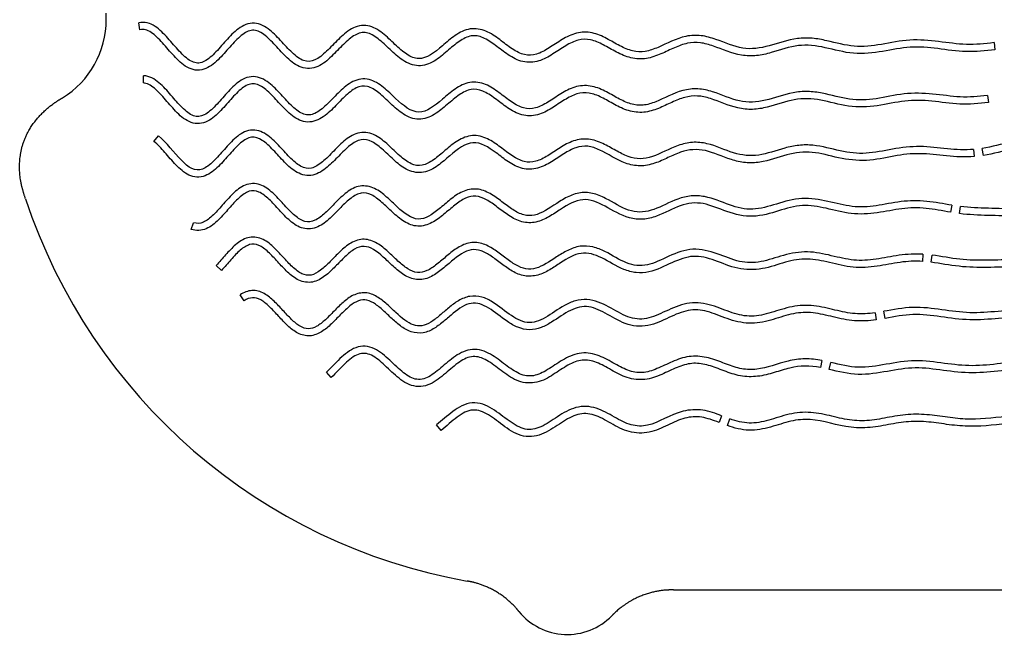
# Model space of a CAD drawing. Header units: millimetres. Extents: x -31 to 86, y -35 to 35.
# Drawn here: x -30.7 to 24, y -34.5 to 0 of the extents above; entities that cross this region are included whole.
import ezdxf

# ---------------------------------------------------------------- set-up
doc = ezdxf.new("R2010")
doc.units = ezdxf.units.MM

msp = doc.modelspace()

# ---------------------------------------------------------------- linework, layer by layer
at = {"color": 7, "linetype": 'Continuous', "lineweight": 25}
for p, q in [((-23.971, -0.568), (-24.023, -0.171)), ((23.929, -1.29), (23.979, -1.687)), ((-23.771, -3.552), (-23.759, -3.152)), ((23.554, -4.25), (23.614, -4.645)), ((-23.179, -6.831), (-22.927, -6.52)), ((22.787, -7.282), (22.822, -7.68)), ((23.332, -7.617), (23.27, -7.222)), ((21.56, -10.413), (21.495, -10.807)), ((21.996, -10.883), (22.048, -10.486)), ((-21.086, -11.772), (-20.954, -11.395)), ((19.946, -13.167), (19.92, -13.566)), ((20.406, -13.614), (20.456, -13.217)), ((-19.398, -14.068), (-19.688, -13.793)), ((-18.122, -15.774), (-18.342, -15.44)), ((17.818, -16.761), (17.746, -16.367)), ((17.26, -16.448), (17.317, -16.844)), ((14.274, -19.126), (14.198, -19.519)), ((14.677, -19.625), (14.771, -19.236)), ((-13.234, -20.075), (-13.509, -19.785)), ((8.649, -22.228), (8.507, -22.602)), ((8.979, -22.779), (9.113, -22.402)), ((-7.079, -23.051), (-7.326, -22.736)), ((5.958, -32), (42.171, -32))]:
    msp.add_line(p, q, dxfattribs=at)
for centre, radius, start, end in [((-31, 0), 5.15, 301.4922, 58.5078), ((0, 0), 32, 198.3049, 259.8865), ((0, -31), 3.5, 219.1998, 315.5249)]:
    msp.add_arc(centre, radius, start, end, dxfattribs=at)
for points, degree, knots in [([(23.929, -1.29), (23.407, -1.356), (22.38, -1.453), (20.841, -1.22), (19.201, -1.064), (17.596, -1.42), (16.09, -1.591), (14.826, -1.23), (13.743, -1.02), (12.619, -1.034), (11.301, -1.53), (9.839, -1.751), (8.611, -1.179), (7.519, -0.857), (6.352, -0.905), (5.331, -1.491), (4.368, -1.829), (3.663, -1.801), (2.948, -1.487), (2.218, -1.049), (1.411, -0.682), (0.495, -0.695), (-0.308, -1.106), (-1.024, -1.609), (-1.727, -1.994), (-2.401, -2.029), (-3.089, -1.669), (-3.783, -1.12), (-4.525, -0.59), (-5.471, -0.422), (-6.312, -0.866), (-7.234, -1.683), (-8.123, -2.369), (-8.994, -2.002), (-9.662, -1.398), (-10.334, -0.74), (-11.016, -0.318), (-11.668, -0.32), (-12.255, -0.565), (-12.849, -1.101), (-13.497, -1.803), (-14.162, -2.344), (-14.777, -2.389), (-15.434, -1.891), (-16.071, -1.17), (-16.636, -0.583), (-17.183, -0.252), (-17.671, -0.161), (-18.146, -0.299), (-18.674, -0.662), (-19.228, -1.272), (-19.858, -2.01), (-20.509, -2.501), (-21.112, -2.404), (-21.764, -1.792), (-22.284, -1.155), (-22.734, -0.676), (-23.108, -0.367), (-23.537, -0.14), (-23.891, -0.154), (-24.023, -0.171)], 3, [0, 0, 0, 0, 0.0153564, 0.0307128, 0.0460692, 0.0614256, 0.076782, 0.0921384, 0.0998166, 0.1074948, 0.1228511, 0.1382075, 0.1535639, 0.1612421, 0.1689203, 0.1842767, 0.1919549, 0.1996331, 0.2073113, 0.2149895, 0.2226677, 0.2303459, 0.2380241, 0.2457023, 0.2533805, 0.2610587, 0.2687369, 0.2764151, 0.2840933, 0.2917715, 0.2994497, 0.3071279, 0.3224843, 0.3301625, 0.3378407, 0.3455189, 0.3531971, 0.3570362, 0.3608752, 0.3685534, 0.3762316, 0.3839098, 0.391588, 0.3992662, 0.4069444, 0.4146226, 0.4184617, 0.4223008, 0.4261399, 0.429979, 0.4376572, 0.4453354, 0.4530136, 0.4606918, 0.46837, 0.4760482, 0.4798873, 0.4837264, 0.4875655, 0.4914046, 0.4914046, 0.4914046, 0.4914046]), ([(23.979, -1.687), (23.451, -1.754), (22.367, -1.856), (20.759, -1.613), (19.232, -1.468), (17.705, -1.807), (16.042, -1.999), (14.442, -1.528), (12.958, -1.335), (11.71, -1.797), (10.621, -2.057), (9.477, -2.024), (8.436, -1.54), (7.458, -1.26), (6.738, -1.29), (6.011, -1.56), (5.264, -1.935), (4.446, -2.233), (3.552, -2.197), (2.749, -1.834), (2.017, -1.394), (1.304, -1.082), (0.615, -1.092), (-0.086, -1.44), (-0.798, -1.936), (-1.579, -2.385), (-2.517, -2.435), (-3.329, -1.991), (-4.031, -1.43), (-4.724, -0.958), (-5.385, -0.843), (-6.059, -1.182), (-6.738, -1.77), (-7.438, -2.371), (-8.353, -2.711), (-9.254, -2.323), (-9.94, -1.68), (-10.605, -1.038), (-11.267, -0.651), (-11.898, -0.795), (-12.56, -1.376), (-13.211, -2.079), (-13.82, -2.599), (-14.444, -2.781), (-15.092, -2.673), (-15.725, -2.164), (-16.371, -1.434), (-17.021, -0.769), (-17.648, -0.498), (-18.282, -0.832), (-18.922, -1.529), (-19.457, -2.157), (-19.945, -2.581), (-20.369, -2.815), (-20.869, -2.865), (-21.481, -2.625), (-22.064, -2.051), (-22.697, -1.284), (-23.225, -0.75), (-23.662, -0.541), (-23.84, -0.551), (-23.971, -0.568)], 3, [0, 0, 0, 0, 0.0153564, 0.0307128, 0.0460692, 0.0614256, 0.076782, 0.0921384, 0.1074948, 0.1228511, 0.1305293, 0.1382075, 0.1535639, 0.1612421, 0.1689203, 0.1765985, 0.1842767, 0.1919549, 0.1996331, 0.2073113, 0.2149895, 0.2226677, 0.2303459, 0.2380241, 0.2457023, 0.2533805, 0.2610587, 0.2687369, 0.2764151, 0.2840933, 0.2917715, 0.2994497, 0.3071279, 0.3148061, 0.3224843, 0.3301625, 0.3378407, 0.3455189, 0.3531971, 0.3608752, 0.3685534, 0.3762316, 0.3839098, 0.3877489, 0.391588, 0.3992662, 0.4069444, 0.4146226, 0.4223008, 0.429979, 0.4376572, 0.4453354, 0.4491745, 0.4530136, 0.4568527, 0.4606918, 0.46837, 0.4760482, 0.4837264, 0.4875655, 0.4914046, 0.4914046, 0.4914046, 0.4914046]), ([(23.554, -4.25), (23.045, -4.327), (22.039, -4.396), (20.503, -4.141), (18.871, -4.101), (17.311, -4.491), (15.829, -4.547), (14.568, -4.152), (13.48, -4.002), (12.373, -4.099), (11.096, -4.612), (9.654, -4.698), (8.432, -4.094), (7.329, -3.837), (6.185, -3.977), (5.194, -4.566), (4.247, -4.846), (3.55, -4.767), (2.842, -4.425), (2.116, -3.991), (1.301, -3.657), (0.398, -3.729), (-0.38, -4.156), (-1.086, -4.65), (-1.779, -5.01), (-2.444, -5.015), (-3.125, -4.643), (-3.811, -4.098), (-4.549, -3.58), (-5.486, -3.428), (-6.313, -3.869), (-7.226, -4.674), (-8.322, -5.539), (-9.402, -4.657), (-10.288, -3.782), (-10.945, -3.348), (-11.585, -3.305), (-12.181, -3.513), (-12.78, -4.03), (-13.423, -4.724), (-14.078, -5.295), (-14.69, -5.417), (-15.335, -4.988), (-15.967, -4.292), (-16.514, -3.698), (-17.026, -3.331), (-17.482, -3.169), (-17.973, -3.224), (-18.53, -3.53), (-19.093, -4.112), (-19.715, -4.853), (-20.362, -5.428), (-20.955, -5.485), (-21.599, -4.977), (-22.219, -4.235), (-22.865, -3.509), (-23.428, -3.162), (-23.759, -3.152)], 3, [0, 0, 0, 0, 0.0151211, 0.0302421, 0.0453632, 0.0604843, 0.0756053, 0.0907264, 0.0982869, 0.1058475, 0.1209685, 0.1360896, 0.1512107, 0.1587712, 0.1663318, 0.1814528, 0.1890134, 0.1965739, 0.2041344, 0.211695, 0.2192555, 0.226816, 0.2343766, 0.2419371, 0.2494976, 0.2570582, 0.2646187, 0.2721792, 0.2797398, 0.2873003, 0.2948608, 0.3024214, 0.3175424, 0.3326635, 0.340224, 0.3477846, 0.3515648, 0.3553451, 0.3629056, 0.3704662, 0.3780267, 0.3855872, 0.3931478, 0.4007083, 0.4082688, 0.4120491, 0.4158294, 0.4196096, 0.4233899, 0.4309504, 0.438511, 0.4460715, 0.4536321, 0.4611926, 0.4687531, 0.4763137, 0.4838742, 0.4838742, 0.4838742, 0.4838742]), ([(74.668, -5.989), (73.619, -5.557), (72.076, -4.714), (69.972, -3.65), (68.32, -3.077), (66.592, -2.956), (64.898, -3.367), (63.297, -4.128), (61.238, -5.344), (58.689, -6.825), (55.489, -7.85), (52.215, -8.201), (48.921, -8.092), (45.68, -7.43), (43.068, -6.232), (41.026, -5.045), (39.49, -4.113), (37.887, -3.329), (36.178, -2.973), (34.468, -3.123), (32.808, -3.62), (31.213, -4.413), (29.68, -5.344), (28.14, -6.096), (26.538, -6.493), (24.885, -6.853), (23.805, -7.138), (23.27, -7.222)], 3, [0, 0, 0, 0, 0.0319234, 0.0478851, 0.0638468, 0.0798086, 0.0957703, 0.111732, 0.1276937, 0.1596171, 0.1915405, 0.2234639, 0.2553874, 0.2873108, 0.3192342, 0.3351959, 0.3511576, 0.3671193, 0.3830811, 0.3990428, 0.4150045, 0.4309662, 0.4469279, 0.4628896, 0.4788513, 0.494813, 0.5107747, 0.5107747, 0.5107747, 0.5107747]), ([(23.614, -4.645), (23.088, -4.725), (22.007, -4.797), (20.434, -4.538), (18.933, -4.499), (17.407, -4.884), (15.749, -4.949), (14.197, -4.448), (12.735, -4.385), (11.491, -4.88), (10.393, -5.076), (9.27, -4.953), (8.262, -4.461), (7.3, -4.245), (6.589, -4.329), (5.868, -4.63), (5.123, -5.001), (4.295, -5.255), (3.417, -5.153), (2.639, -4.769), (1.92, -4.34), (1.219, -4.065), (0.538, -4.118), (-0.156, -4.486), (-0.862, -4.98), (-1.646, -5.407), (-2.575, -5.415), (-3.366, -4.963), (-4.058, -4.409), (-4.743, -3.95), (-5.396, -3.847), (-6.061, -4.185), (-6.732, -4.766), (-7.424, -5.358), (-8.32, -5.708), (-9.22, -5.348), (-9.903, -4.718), (-10.559, -4.078), (-11.217, -3.666), (-11.837, -3.761), (-12.493, -4.306), (-13.134, -4.999), (-13.722, -5.528), (-14.312, -5.763), (-14.964, -5.735), (-15.622, -5.268), (-16.267, -4.555), (-16.904, -3.87), (-17.538, -3.505), (-18.15, -3.725), (-18.79, -4.372), (-19.418, -5.117), (-20.005, -5.667), (-20.624, -5.873), (-21.277, -5.766), (-21.895, -5.242), (-22.527, -4.491), (-23.151, -3.793), (-23.582, -3.558), (-23.771, -3.552)], 3, [0, 0, 0, 0, 0.0151211, 0.0302421, 0.0453632, 0.0604843, 0.0756053, 0.0907264, 0.1058475, 0.1209685, 0.1285291, 0.1360896, 0.1512107, 0.1587712, 0.1663318, 0.1738923, 0.1814528, 0.1890134, 0.1965739, 0.2041344, 0.211695, 0.2192555, 0.226816, 0.2343766, 0.2419371, 0.2494976, 0.2570582, 0.2646187, 0.2721792, 0.2797398, 0.2873003, 0.2948608, 0.3024214, 0.3099819, 0.3175424, 0.325103, 0.3326635, 0.340224, 0.3477846, 0.3553451, 0.3629056, 0.3704662, 0.3780267, 0.381807, 0.3855872, 0.3931478, 0.4007083, 0.4082688, 0.4158294, 0.4233899, 0.4309504, 0.438511, 0.4460715, 0.4498518, 0.4536321, 0.4611926, 0.4687531, 0.4763137, 0.4838742, 0.4838742, 0.4838742, 0.4838742]), ([(74.516, -6.359), (73.442, -5.917), (71.36, -4.776), (68.766, -3.509), (66.629, -3.361), (64.512, -3.871), (61.966, -5.384), (58.859, -7.19), (55.569, -8.246), (52.224, -8.602), (48.884, -8.493), (45.548, -7.812), (42.883, -6.587), (40.817, -5.387), (39.29, -4.459), (37.746, -3.708), (36.159, -3.379), (34.548, -3.518), (32.958, -3.993), (31.414, -4.758), (29.884, -5.688), (28.277, -6.475), (26.61, -6.887), (24.989, -7.239), (23.894, -7.529), (23.332, -7.617)], 3, [0, 0, 0, 0, 0.0319234, 0.0638468, 0.0798086, 0.0957703, 0.1276937, 0.1596171, 0.1915405, 0.2234639, 0.2553874, 0.2873108, 0.3192342, 0.3351959, 0.3511576, 0.3671193, 0.3830811, 0.3990428, 0.4150045, 0.4309662, 0.4469279, 0.4628896, 0.4788513, 0.494813, 0.5107747, 0.5107747, 0.5107747, 0.5107747]), ([(-30.381, -10.05), (-30.578, -9.455), (-30.75, -8.884), (-30.824, -7.504), (-30.47, -6.083), (-29.103, -4.837), (-28.63, -4.588), (-28.31, -4.391)], 5, [0, 0, 0, 0, 0, 0, 0.5, 0.5, 1, 1, 1, 1, 1, 1]), ([(22.787, -7.282), (22.298, -7.324), (21.323, -7.277), (19.79, -7.052), (18.217, -7.243), (16.747, -7.584), (15.313, -7.407), (14.052, -7.027), (12.977, -7.025), (11.932, -7.251), (10.724, -7.721), (9.33, -7.568), (8.12, -6.962), (7.017, -6.84), (5.938, -7.103), (4.995, -7.666), (4.083, -7.852), (3.407, -7.711), (2.718, -7.35), (2.006, -6.933), (1.199, -6.644), (0.33, -6.759), (-0.416, -7.181), (-1.1, -7.658), (-1.772, -8.004), (-2.417, -8.019), (-3.076, -7.676), (-3.741, -7.155), (-4.444, -6.644), (-5.327, -6.41), (-6.17, -6.764), (-6.846, -7.332), (-7.496, -7.9), (-8.14, -8.246), (-8.755, -8.148), (-9.398, -7.657), (-10.032, -7.025), (-10.612, -6.541), (-11.176, -6.32), (-11.799, -6.318), (-12.461, -6.719), (-13.103, -7.377), (-13.726, -8.022), (-14.355, -8.413), (-14.946, -8.294), (-15.576, -7.737), (-16.187, -7.04), (-16.742, -6.495), (-17.29, -6.215), (-17.765, -6.174), (-18.207, -6.334), (-18.704, -6.695), (-19.233, -7.28), (-19.837, -7.984), (-20.463, -8.474), (-21.036, -8.44), (-21.873, -7.727), (-22.447, -6.91), (-22.927, -6.52)], 3, [0, 0, 0, 0, 0.0145897, 0.0291794, 0.0437691, 0.0583589, 0.0729486, 0.0875383, 0.0948332, 0.102128, 0.1167177, 0.1313074, 0.1458972, 0.153192, 0.1604869, 0.1750766, 0.1823714, 0.1896663, 0.1969612, 0.204256, 0.2115509, 0.2188457, 0.2261406, 0.2334355, 0.2407303, 0.2480252, 0.25532, 0.2626149, 0.2699097, 0.2772046, 0.2844995, 0.2917943, 0.2990892, 0.306384, 0.3136789, 0.3209737, 0.3282686, 0.3355635, 0.3392109, 0.3428583, 0.3501532, 0.357448, 0.3647429, 0.3720377, 0.3793326, 0.3866275, 0.3939223, 0.4012172, 0.4048646, 0.408512, 0.4121595, 0.4158069, 0.4231018, 0.4303966, 0.4376915, 0.4449863, 0.4522812, 0.4668709, 0.4668709, 0.4668709, 0.4668709]), ([(22.822, -7.68), (22.303, -7.725), (21.257, -7.672), (19.771, -7.457), (18.319, -7.631), (16.788, -7.99), (15.19, -7.792), (13.731, -7.345), (12.316, -7.525), (11.076, -8.014), (9.985, -8.061), (8.926, -7.809), (7.732, -7.217), (6.589, -7.296), (5.651, -7.742), (4.913, -8.088), (4.085, -8.265), (2.972, -8.025), (2.045, -7.365), (1.142, -7.056), (0.482, -7.141), (-0.192, -7.512), (-0.878, -7.989), (-1.639, -8.399), (-2.537, -8.421), (-3.312, -8.001), (-4.216, -7.282), (-5.293, -6.606), (-6.36, -7.432), (-7.241, -8.211), (-8.035, -8.665), (-8.967, -8.515), (-9.672, -7.943), (-10.311, -7.312), (-10.953, -6.789), (-11.559, -6.657), (-12.187, -7.016), (-12.812, -7.649), (-13.448, -8.311), (-14.094, -8.741), (-14.726, -8.76), (-15.299, -8.53), (-15.87, -8.007), (-16.484, -7.306), (-17.111, -6.706), (-17.704, -6.513), (-18.316, -6.867), (-18.928, -7.538), (-19.544, -8.253), (-20.143, -8.755), (-20.771, -8.873), (-21.38, -8.694), (-21.959, -8.169), (-22.57, -7.439), (-22.974, -6.997), (-23.179, -6.831)], 3, [0, 0, 0, 0, 0.0145897, 0.0291794, 0.0437691, 0.0583589, 0.0729486, 0.0875383, 0.102128, 0.1167177, 0.1240126, 0.1313074, 0.1458972, 0.1604869, 0.1677817, 0.1750766, 0.1823714, 0.1896663, 0.204256, 0.2115509, 0.2188457, 0.2261406, 0.2334355, 0.2407303, 0.2480252, 0.25532, 0.2626149, 0.2772046, 0.2917943, 0.2990892, 0.306384, 0.3136789, 0.3209737, 0.3282686, 0.3355635, 0.3428583, 0.3501532, 0.357448, 0.3647429, 0.3720377, 0.3756852, 0.3793326, 0.3866275, 0.3939223, 0.4012172, 0.408512, 0.4158069, 0.4231018, 0.4303966, 0.4376915, 0.4413389, 0.4449863, 0.4522812, 0.459576, 0.4668709, 0.4668709, 0.4668709, 0.4668709]), ([(21.56, -10.413), (21.1, -10.337), (20.167, -10.145), (18.7, -10.161), (17.308, -10.486), (15.973, -10.554), (14.632, -10.177), (13.154, -9.927), (11.707, -10.348), (10.394, -10.754), (9.102, -10.449), (7.962, -9.919), (6.937, -9.855), (5.946, -10.11), (4.85, -10.754), (3.597, -10.893), (2.548, -10.226), (1.624, -9.765), (0.83, -9.646), (0.065, -9.89), (-0.819, -10.45), (-1.646, -11.021), (-2.442, -11.003), (-3.051, -10.689), (-3.665, -10.215), (-4.307, -9.737), (-5.078, -9.428), (-5.907, -9.608), (-6.571, -10.089), (-7.382, -10.815), (-8.36, -11.468), (-9.329, -10.724), (-10.122, -9.945), (-10.771, -9.418), (-11.636, -9.242), (-12.393, -9.668), (-12.996, -10.261), (-13.571, -10.87), (-14.159, -11.325), (-14.704, -11.394), (-15.283, -11.028), (-15.85, -10.425), (-16.429, -9.783), (-16.98, -9.328), (-17.537, -9.17), (-18.118, -9.252), (-18.697, -9.683), (-19.278, -10.333), (-19.836, -10.978), (-20.417, -11.44), (-20.769, -11.459), (-20.954, -11.395)], 3, [0, 0, 0, 0, 0.0134708, 0.0269415, 0.0404123, 0.053883, 0.0673538, 0.0808246, 0.0942953, 0.1077661, 0.1212369, 0.1347076, 0.141443, 0.1481784, 0.1616491, 0.1751199, 0.1885907, 0.195326, 0.2020614, 0.2087968, 0.2155322, 0.2290029, 0.2357383, 0.2424737, 0.2492091, 0.2559445, 0.2626798, 0.2694152, 0.2761506, 0.282886, 0.2963567, 0.3098275, 0.3165629, 0.3232983, 0.3300336, 0.336769, 0.3435044, 0.3502398, 0.3569752, 0.3637106, 0.3704459, 0.3771813, 0.3839167, 0.3906521, 0.3940198, 0.3973875, 0.4041228, 0.4108582, 0.4175936, 0.424329, 0.4310644, 0.4310644, 0.4310644, 0.4310644]), ([(21.495, -10.807), (21.027, -10.73), (20.111, -10.545), (18.767, -10.558), (17.394, -10.88), (15.915, -10.957), (14.505, -10.558), (13.18, -10.34), (11.869, -10.714), (10.424, -11.171), (8.922, -10.813), (7.616, -10.2), (6.343, -10.341), (5.259, -10.977), (4.262, -11.246), (3.215, -11.133), (2.104, -10.407), (0.866, -9.904), (-0.157, -10.489), (-1.015, -11.076), (-1.74, -11.418), (-2.567, -11.4), (-3.284, -11.016), (-3.914, -10.527), (-4.527, -10.077), (-5.126, -9.85), (-5.71, -9.972), (-6.312, -10.393), (-6.915, -10.93), (-7.559, -11.435), (-8.381, -11.683), (-9.179, -11.361), (-9.806, -10.813), (-10.394, -10.234), (-10.988, -9.778), (-11.548, -9.667), (-12.127, -9.973), (-12.705, -10.536), (-13.292, -11.15), (-13.945, -11.696), (-14.84, -11.809), (-15.562, -11.315), (-16.15, -10.69), (-16.716, -10.06), (-17.299, -9.603), (-17.834, -9.56), (-18.411, -9.963), (-18.972, -10.593), (-19.547, -11.248), (-20.204, -11.816), (-20.816, -11.866), (-21.086, -11.772)], 3, [0, 0, 0, 0, 0.0134708, 0.0269415, 0.0404123, 0.053883, 0.0673538, 0.0808246, 0.0942953, 0.1077661, 0.1212369, 0.1347076, 0.1481784, 0.1616491, 0.1683845, 0.1751199, 0.1885907, 0.2020614, 0.2155322, 0.2222676, 0.2290029, 0.2357383, 0.2424737, 0.2492091, 0.2559445, 0.2626798, 0.2694152, 0.2761506, 0.282886, 0.2896214, 0.2963567, 0.3030921, 0.3098275, 0.3165629, 0.3232983, 0.3300336, 0.336769, 0.3435044, 0.3502398, 0.3569752, 0.3637106, 0.3704459, 0.3771813, 0.3839167, 0.3906521, 0.3973875, 0.4041228, 0.4108582, 0.4175936, 0.424329, 0.4310644, 0.4310644, 0.4310644, 0.4310644]), ([(71.225, -13.839), (70.226, -14.371), (68.679, -15.11), (66.465, -15.206), (64.849, -14.776), (63.321, -14.021), (61.358, -12.827), (58.93, -11.348), (55.891, -10.253), (52.759, -9.834), (49.614, -9.852), (46.488, -10.368), (43.466, -11.538), (41.053, -13.107), (39.063, -14.232), (37.52, -14.909), (35.891, -15.27), (34.225, -15.062), (32.672, -14.381), (31.183, -13.585), (29.688, -12.853), (28.178, -12.135), (26.679, -11.43), (25.17, -11.009), (23.613, -10.997), (22.531, -10.953), (21.996, -10.883)], 3, [0, 0, 0, 0, 0.0305194, 0.0457792, 0.0610389, 0.0762986, 0.0915583, 0.1220778, 0.1525972, 0.1831167, 0.2136361, 0.2441556, 0.274675, 0.3051945, 0.3204542, 0.3357139, 0.3509736, 0.3662333, 0.3814931, 0.3967528, 0.4120125, 0.4272722, 0.442532, 0.4577917, 0.4730514, 0.4883111, 0.4883111, 0.4883111, 0.4883111]), ([(71.037, -13.486), (70.05, -14.012), (68.556, -14.716), (66.514, -14.803), (64.493, -14.268), (62.065, -12.789), (59.113, -10.989), (55.981, -9.859), (52.784, -9.433), (49.58, -9.453), (46.39, -9.977), (43.269, -11.187), (40.837, -12.77), (38.88, -13.875), (37.386, -14.53), (35.864, -14.862), (34.347, -14.674), (32.857, -14.027), (31.368, -13.23), (29.857, -12.49), (28.353, -11.776), (26.834, -11.059), (25.219, -10.608), (23.597, -10.597), (22.566, -10.555), (22.048, -10.486)], 3, [0, 0, 0, 0, 0.0305194, 0.0457792, 0.0610389, 0.0915583, 0.1220778, 0.1525972, 0.1831167, 0.2136361, 0.2441556, 0.274675, 0.3051945, 0.3204542, 0.3357139, 0.3509736, 0.3662333, 0.3814931, 0.3967528, 0.4120125, 0.4272722, 0.442532, 0.4577917, 0.4730514, 0.4883111, 0.4883111, 0.4883111, 0.4883111]), ([(69.333, -15.704), (68.317, -15.94), (66.268, -16.141), (63.238, -15.25), (60.273, -13.825), (57.312, -12.323), (54.294, -10.981), (51.079, -10.411), (47.901, -11.222), (44.905, -12.599), (42.438, -13.879), (40.465, -14.814), (38.966, -15.388), (37.447, -15.82), (35.919, -16.055), (34.398, -15.958), (32.883, -15.54), (31.349, -15.039), (29.801, -14.626), (28.274, -14.199), (26.74, -13.706), (25.131, -13.436), (23.54, -13.523), (22.016, -13.491), (20.986, -13.284), (20.456, -13.217)], 3, [0, 0, 0, 0, 0.0303217, 0.0606433, 0.090965, 0.1212867, 0.1516084, 0.18193, 0.2122517, 0.2425734, 0.2728951, 0.2880559, 0.3032167, 0.3183776, 0.3335384, 0.3486993, 0.3638601, 0.3790209, 0.3941818, 0.4093426, 0.4245034, 0.4396643, 0.4548251, 0.469986, 0.4851468, 0.4851468, 0.4851468, 0.4851468]), ([(69.423, -16.094), (68.378, -16.336), (66.221, -16.548), (63.077, -15.618), (60.093, -14.183), (57.134, -12.68), (54.157, -11.361), (51.096, -10.822), (48.058, -11.594), (45.079, -12.958), (42.625, -14.233), (40.624, -15.181), (39.093, -15.768), (37.537, -16.21), (35.943, -16.457), (34.323, -16.354), (32.757, -15.92), (31.235, -15.423), (29.703, -15.014), (28.154, -14.579), (26.629, -14.092), (25.117, -13.839), (23.571, -13.923), (21.959, -13.889), (20.916, -13.679), (20.406, -13.614)], 3, [0, 0, 0, 0, 0.0303217, 0.0606433, 0.090965, 0.1212867, 0.1516084, 0.18193, 0.2122517, 0.2425734, 0.2728951, 0.2880559, 0.3032167, 0.3183776, 0.3335384, 0.3486993, 0.3638601, 0.3790209, 0.3941818, 0.4093426, 0.4245034, 0.4396643, 0.4548251, 0.469986, 0.4851468, 0.4851468, 0.4851468, 0.4851468]), ([(67.96, -17.167), (66.901, -17.193), (64.787, -17.096), (61.651, -16.393), (58.612, -15.084), (56.151, -13.586), (54.111, -12.551), (52.506, -12.024), (50.835, -11.934), (49.2, -12.34), (47.651, -13.065), (45.652, -14.193), (43.667, -15.303), (41.639, -16.164), (40.094, -16.629), (38.522, -16.921), (36.935, -17.128), (35.354, -17.236), (33.779, -17.144), (32.185, -16.925), (30.568, -16.802), (28.976, -16.735), (27.404, -16.508), (25.783, -16.274), (24.143, -16.366), (22.573, -16.504), (21.018, -16.274), (19.368, -16.061), (18.272, -16.271), (17.746, -16.367)], 3, [0, 0, 0, 0, 0.0310627, 0.0621253, 0.093188, 0.1242507, 0.139782, 0.1553134, 0.1708447, 0.186376, 0.2019074, 0.2174387, 0.2485014, 0.2640327, 0.2795641, 0.2950954, 0.3106267, 0.3261581, 0.3416894, 0.3572208, 0.3727521, 0.3882834, 0.4038148, 0.4193461, 0.4348774, 0.4504088, 0.4659401, 0.4814715, 0.4970028, 0.4970028, 0.4970028, 0.4970028]), ([(19.946, -13.167), (19.5, -13.138), (18.596, -13.185), (17.306, -13.478), (16.065, -13.553), (14.821, -13.243), (13.477, -12.941), (12.099, -13.193), (10.856, -13.658), (9.649, -13.653), (8.44, -13.109), (7.037, -12.738), (5.671, -13.259), (4.485, -13.887), (3.323, -13.75), (2.34, -13.095), (1.452, -12.716), (0.707, -12.67), (0.01, -12.925), (-0.81, -13.444), (-1.579, -13.976), (-2.321, -14.025), (-2.884, -13.794), (-3.452, -13.385), (-4.036, -12.93), (-4.681, -12.545), (-5.459, -12.454), (-6.163, -12.775), (-6.755, -13.251), (-7.313, -13.745), (-7.872, -14.13), (-8.406, -14.241), (-8.947, -14.019), (-9.494, -13.558), (-10.045, -13.019), (-10.634, -12.52), (-11.389, -12.234), (-12.16, -12.494), (-12.75, -13.009), (-13.294, -13.581), (-13.83, -14.1), (-14.368, -14.393), (-14.874, -14.315), (-15.416, -13.897), (-15.94, -13.321), (-16.485, -12.733), (-17.105, -12.23), (-17.948, -12.15), (-18.618, -12.613), (-19.165, -13.201), (-19.514, -13.609), (-19.688, -13.793)], 3, [0, 0, 0, 0, 0.0125798, 0.0251596, 0.0377394, 0.0503192, 0.062899, 0.0754788, 0.0880586, 0.1006384, 0.1132182, 0.125798, 0.1383778, 0.1509576, 0.1635374, 0.1761172, 0.1824071, 0.188697, 0.1949869, 0.2012768, 0.2138566, 0.2201465, 0.2264364, 0.2327263, 0.2390162, 0.2453061, 0.251596, 0.2578859, 0.2641758, 0.2704657, 0.2767556, 0.2830455, 0.2893354, 0.2956253, 0.3019152, 0.3082051, 0.314495, 0.3207849, 0.3270748, 0.3333647, 0.3396546, 0.3459445, 0.3522344, 0.3585243, 0.3648142, 0.3711041, 0.3773939, 0.3836838, 0.3899737, 0.3962636, 0.4025535, 0.4025535, 0.4025535, 0.4025535]), ([(19.92, -13.566), (19.5, -13.539), (18.667, -13.58), (17.388, -13.872), (16.018, -13.957), (14.697, -13.622), (13.459, -13.352), (12.239, -13.569), (10.962, -14.054), (9.534, -14.048), (8.258, -13.468), (7.064, -13.162), (5.881, -13.601), (4.828, -14.164), (3.858, -14.236), (2.927, -13.969), (1.921, -13.292), (0.773, -12.946), (-0.179, -13.507), (-0.977, -14.049), (-1.638, -14.379), (-2.401, -14.433), (-3.098, -14.136), (-3.7, -13.698), (-4.271, -13.252), (-4.838, -12.929), (-5.562, -12.845), (-6.302, -13.382), (-7.057, -14.051), (-7.677, -14.494), (-8.456, -14.664), (-9.184, -14.349), (-9.77, -13.847), (-10.504, -13.125), (-11.227, -12.605), (-11.925, -12.835), (-12.469, -13.29), (-13.004, -13.856), (-13.567, -14.404), (-14.261, -14.813), (-15.086, -14.683), (-15.698, -14.176), (-16.242, -13.587), (-16.766, -13.013), (-17.308, -12.608), (-17.805, -12.561), (-18.339, -12.901), (-18.862, -13.462), (-19.213, -13.873), (-19.398, -14.068)], 3, [0, 0, 0, 0, 0.0125798, 0.0251596, 0.0377394, 0.0503192, 0.062899, 0.0754788, 0.0880586, 0.1006384, 0.1132182, 0.125798, 0.1383778, 0.1509576, 0.1572475, 0.1635374, 0.1761172, 0.188697, 0.2012768, 0.2075667, 0.2138566, 0.2201465, 0.2264364, 0.2327263, 0.2390162, 0.2453061, 0.251596, 0.2641758, 0.2704657, 0.2767556, 0.2830455, 0.2893354, 0.2956253, 0.3019152, 0.314495, 0.3207849, 0.3270748, 0.3333647, 0.3396546, 0.3459445, 0.3522344, 0.3585243, 0.3648142, 0.3711041, 0.3773939, 0.3836838, 0.3899737, 0.3962636, 0.4025535, 0.4025535, 0.4025535, 0.4025535]), ([(67.97, -17.567), (66.894, -17.593), (64.733, -17.494), (61.528, -16.777), (58.418, -15.436), (55.452, -13.627), (52.941, -12.448), (50.876, -12.338), (49.343, -12.716), (47.841, -13.417), (45.855, -14.538), (43.849, -15.66), (41.778, -16.54), (40.186, -17.019), (38.581, -17.317), (36.979, -17.525), (35.359, -17.637), (33.731, -17.541), (32.136, -17.323), (30.555, -17.202), (28.944, -17.134), (27.33, -16.901), (25.76, -16.676), (24.197, -16.764), (22.565, -16.907), (20.93, -16.666), (19.382, -16.466), (18.351, -16.663), (17.818, -16.761)], 3, [0, 0, 0, 0, 0.0310627, 0.0621253, 0.093188, 0.1242507, 0.1553134, 0.1708447, 0.186376, 0.2019074, 0.2174387, 0.2485014, 0.2640327, 0.2795641, 0.2950954, 0.3106267, 0.3261581, 0.3416894, 0.3572208, 0.3727521, 0.3882834, 0.4038148, 0.4193461, 0.4348774, 0.4504088, 0.4659401, 0.4814715, 0.4970028, 0.4970028, 0.4970028, 0.4970028]), ([(17.26, -16.448), (16.882, -16.502), (16.138, -16.546), (15.02, -16.305), (13.841, -15.996), (12.587, -16.054), (11.427, -16.458), (10.331, -16.717), (9.248, -16.496), (8.135, -15.983), (6.847, -15.789), (5.644, -16.284), (4.571, -16.833), (3.526, -16.816), (2.475, -16.195), (1.498, -15.68), (0.602, -15.701), (-0.219, -16.024), (-1.103, -16.691), (-2.122, -17.154), (-3.129, -16.679), (-3.981, -15.937), (-4.779, -15.521), (-5.479, -15.472), (-6.112, -15.749), (-6.654, -16.164), (-7.161, -16.612), (-7.661, -17.001), (-8.155, -17.218), (-8.788, -17.162), (-9.448, -16.603), (-10.111, -15.958), (-10.65, -15.521), (-11.316, -15.256), (-12.027, -15.425), (-12.584, -15.852), (-13.085, -16.357), (-13.564, -16.855), (-14.053, -17.249), (-14.52, -17.397), (-14.985, -17.243), (-15.469, -16.837), (-15.941, -16.321), (-16.431, -15.791), (-16.97, -15.329), (-17.685, -15.116), (-18.145, -15.31), (-18.342, -15.44)], 3, [0, 0, 0, 0, 0.0113326, 0.0226652, 0.0339979, 0.0453305, 0.0566631, 0.0679957, 0.0793284, 0.090661, 0.1019936, 0.1133262, 0.1246588, 0.1359915, 0.1473241, 0.1586567, 0.164323, 0.1699893, 0.181322, 0.1926546, 0.2039872, 0.2153198, 0.2209861, 0.2266524, 0.2323188, 0.2379851, 0.2436514, 0.2493177, 0.254984, 0.2606503, 0.2719829, 0.2776492, 0.2833156, 0.2889819, 0.2946482, 0.3003145, 0.3059808, 0.3116471, 0.3173134, 0.3229797, 0.328646, 0.3343124, 0.3399787, 0.345645, 0.3513113, 0.3569776, 0.3626439, 0.3626439, 0.3626439, 0.3626439]), ([(17.317, -16.844), (16.92, -16.901), (16.101, -16.95), (14.904, -16.687), (13.781, -16.398), (12.682, -16.449), (11.57, -16.831), (10.345, -17.131), (9.094, -16.867), (7.981, -16.36), (6.911, -16.203), (5.844, -16.63), (4.899, -17.118), (4.04, -17.24), (3.181, -17.082), (2.248, -16.523), (1.2, -15.988), (0.179, -16.228), (-0.689, -16.879), (-1.458, -17.301), (-2.121, -17.448), (-2.787, -17.295), (-3.554, -16.839), (-4.407, -16.097), (-5.397, -15.748), (-6.225, -16.319), (-6.899, -16.914), (-7.435, -17.335), (-8.067, -17.629), (-8.783, -17.563), (-9.374, -17.195), (-9.892, -16.728), (-10.383, -16.252), (-10.876, -15.859), (-11.356, -15.68), (-11.823, -15.786), (-12.313, -16.145), (-12.792, -16.631), (-13.287, -17.142), (-13.826, -17.592), (-14.522, -17.827), (-15.218, -17.583), (-15.753, -17.118), (-16.242, -16.586), (-16.713, -16.073), (-17.36, -15.54), (-17.805, -15.565), (-18.122, -15.774)], 3, [0, 0, 0, 0, 0.0113326, 0.0226652, 0.0339979, 0.0453305, 0.0566631, 0.0679957, 0.0793284, 0.090661, 0.1019936, 0.1133262, 0.1246588, 0.1303252, 0.1359915, 0.1473241, 0.1586567, 0.1699893, 0.181322, 0.1869883, 0.1926546, 0.1983209, 0.2039872, 0.2153198, 0.2266524, 0.2379851, 0.2436514, 0.2493177, 0.254984, 0.2606503, 0.2663166, 0.2719829, 0.2776492, 0.2833156, 0.2889819, 0.2946482, 0.3003145, 0.3059808, 0.3116471, 0.3173134, 0.3229797, 0.328646, 0.3343124, 0.3399787, 0.345645, 0.3513113, 0.3626439, 0.3626439, 0.3626439, 0.3626439]), ([(14.274, -19.126), (13.966, -19.066), (13.33, -18.989), (12.056, -19.184), (10.903, -19.669), (9.784, -19.634), (8.936, -19.348), (8.053, -18.982), (7.07, -18.815), (6.098, -19.069), (5.234, -19.51), (4.402, -19.837), (3.596, -19.797), (2.774, -19.39), (1.929, -18.875), (0.922, -18.598), (-0.074, -18.942), (-0.901, -19.528), (-1.709, -20.006), (-2.479, -20.026), (-3.272, -19.54), (-4.066, -18.884), (-4.858, -18.471), (-5.578, -18.518), (-6.224, -18.805), (-6.901, -19.381), (-7.679, -20.053), (-8.428, -20.295), (-9.186, -19.863), (-9.945, -19.11), (-10.624, -18.509), (-11.324, -18.285), (-11.875, -18.377), (-12.342, -18.656), (-12.889, -19.138), (-13.26, -19.548), (-13.509, -19.785)], 3, [0, 0, 0, 0, 0.0088099, 0.0176199, 0.0352398, 0.0440497, 0.0528597, 0.0616696, 0.0704796, 0.0792895, 0.0880995, 0.0969094, 0.1057194, 0.1145293, 0.1233392, 0.1321492, 0.1409591, 0.1497691, 0.158579, 0.167389, 0.1761989, 0.1850089, 0.1938188, 0.1982238, 0.2026288, 0.2114387, 0.2202486, 0.2290586, 0.2378685, 0.2466785, 0.2554884, 0.2598934, 0.2642984, 0.2687033, 0.2731083, 0.2819183, 0.2819183, 0.2819183, 0.2819183]), ([(14.198, -19.519), (13.616, -19.406), (12.772, -19.42), (11.611, -19.81), (10.683, -20.06), (9.698, -20.032), (8.779, -19.715), (7.92, -19.364), (7.089, -19.227), (6.262, -19.438), (5.418, -19.863), (4.494, -20.242), (3.464, -20.189), (2.566, -19.728), (1.738, -19.235), (0.936, -19.021), (0.141, -19.289), (-0.669, -19.847), (-1.546, -20.398), (-2.631, -20.426), (-3.522, -19.848), (-4.315, -19.202), (-5.096, -18.811), (-5.854, -19.023), (-6.631, -19.673), (-7.299, -20.26), (-7.939, -20.57), (-8.485, -20.617), (-8.998, -20.438), (-9.587, -20.031), (-10.225, -19.388), (-10.995, -18.736), (-11.716, -18.671), (-12.475, -19.277), (-12.969, -19.824), (-13.234, -20.075)], 3, [0, 0, 0, 0, 0.0176199, 0.0264298, 0.0352398, 0.0440497, 0.0528597, 0.0616696, 0.0704796, 0.0792895, 0.0880995, 0.0969094, 0.1057194, 0.1145293, 0.1233392, 0.1321492, 0.1409591, 0.1497691, 0.158579, 0.167389, 0.1761989, 0.1850089, 0.1938188, 0.2026288, 0.2114387, 0.2202486, 0.2246536, 0.2290586, 0.2334636, 0.2378685, 0.2466785, 0.2554884, 0.2642984, 0.2731083, 0.2819183, 0.2819183, 0.2819183, 0.2819183]), ([(65.262, -19.386), (64.187, -19.437), (62.029, -19.613), (58.825, -20.555), (55.795, -22.209), (53.288, -23.463), (51.22, -23.688), (49.155, -23.32), (46.659, -22.014), (43.61, -20.379), (40.929, -19.725), (38.78, -19.426), (37.157, -19.343), (35.548, -19.361), (33.956, -19.328), (32.347, -19.241), (30.721, -19.279), (29.125, -19.391), (27.548, -19.321), (25.929, -19.168), (24.288, -19.291), (22.712, -19.481), (21.158, -19.296), (19.512, -19.052), (17.859, -19.346), (16.323, -19.612), (15.302, -19.363), (14.771, -19.236)], 3, [0, 0, 0, 0, 0.0312207, 0.0624414, 0.0936621, 0.1248828, 0.1404931, 0.1561035, 0.1873242, 0.2185449, 0.2497656, 0.2653759, 0.2809863, 0.2965966, 0.312207, 0.3278173, 0.3434277, 0.359038, 0.3746484, 0.3902587, 0.405869, 0.4214794, 0.4370897, 0.4527001, 0.4683104, 0.4839208, 0.4995311, 0.4995311, 0.4995311, 0.4995311]), ([(65.281, -19.785), (64.216, -19.836), (62.095, -20.011), (58.987, -20.924), (56.002, -22.549), (53.428, -23.848), (51.204, -24.094), (49.001, -23.697), (46.448, -22.353), (43.464, -20.756), (40.853, -20.119), (38.74, -19.824), (37.154, -19.743), (35.552, -19.761), (33.934, -19.727), (32.334, -19.641), (30.75, -19.678), (29.137, -19.792), (27.504, -19.719), (25.917, -19.57), (24.35, -19.687), (22.72, -19.884), (21.072, -19.688), (19.512, -19.457), (17.973, -19.732), (16.308, -20.021), (15.202, -19.75), (14.677, -19.625)], 3, [0, 0, 0, 0, 0.0312207, 0.0624414, 0.0936621, 0.1248828, 0.1404931, 0.1561035, 0.1873242, 0.2185449, 0.2497656, 0.2653759, 0.2809863, 0.2965966, 0.312207, 0.3278173, 0.3434277, 0.359038, 0.3746484, 0.3902587, 0.405869, 0.4214794, 0.4370897, 0.4527001, 0.4683104, 0.4839208, 0.4995311, 0.4995311, 0.4995311, 0.4995311]), ([(8.649, -22.228), (8.315, -22.1), (7.616, -21.839), (6.085, -21.934), (4.81, -22.842), (3.58, -22.811), (2.648, -22.312), (1.823, -21.829), (1.062, -21.67), (0.281, -21.768), (-0.561, -22.272), (-1.481, -22.921), (-2.367, -23.088), (-3.264, -22.554), (-4.024, -21.917), (-4.727, -21.55), (-5.335, -21.464), (-5.92, -21.645), (-6.589, -22.087), (-7.031, -22.505), (-7.326, -22.736)], 3, [0, 0, 0, 0, 0.0100824, 0.0201648, 0.0403296, 0.050412, 0.0604944, 0.0705768, 0.075618, 0.0806592, 0.0907417, 0.1008241, 0.1109065, 0.1209889, 0.1310713, 0.1361125, 0.1411537, 0.1461949, 0.1512361, 0.1613185, 0.1613185, 0.1613185, 0.1613185]), ([(8.507, -22.602), (8.176, -22.475), (7.533, -22.244), (6.595, -22.3), (5.644, -22.742), (4.621, -23.232), (3.441, -23.206), (2.431, -22.643), (1.495, -22.107), (0.593, -22.057), (-0.323, -22.591), (-1.114, -23.156), (-1.857, -23.414), (-2.663, -23.39), (-3.522, -22.86), (-4.421, -22.108), (-5.299, -21.772), (-6.175, -22.247), (-6.763, -22.804), (-7.079, -23.051)], 3, [0, 0, 0, 0, 0.0100824, 0.0201648, 0.0302472, 0.0403296, 0.050412, 0.0604944, 0.0705768, 0.0806592, 0.0907417, 0.1008241, 0.1058653, 0.1109065, 0.1209889, 0.1310713, 0.1411537, 0.1512361, 0.1613185, 0.1613185, 0.1613185, 0.1613185]), ([(45.971, -24.19), (45.218, -23.937), (43.719, -23.456), (41.436, -23.047), (39.126, -22.78), (36.829, -22.714), (34.492, -22.767), (32.556, -22.64), (31.025, -22.669), (29.867, -22.742), (28.69, -22.778), (27.514, -22.712), (26.359, -22.612), (24.844, -22.603), (23.3, -22.864), (21.702, -22.785), (20.544, -22.592), (19.419, -22.504), (18.298, -22.656), (17.138, -22.907), (15.501, -22.933), (13.986, -22.343), (12.533, -22.488), (11.419, -22.887), (10.186, -23.13), (9.364, -22.916), (8.979, -22.779)], 3, [0, 0, 0, 0, 0.0226932, 0.0453864, 0.0680797, 0.0907729, 0.1134661, 0.1361593, 0.1475059, 0.1588525, 0.1701991, 0.1815457, 0.1928923, 0.204239, 0.2269322, 0.2382788, 0.2496254, 0.260972, 0.2723186, 0.2836652, 0.2950118, 0.317705, 0.3290516, 0.3403983, 0.3517449, 0.3630915, 0.3630915, 0.3630915, 0.3630915]), ([(46.098, -23.81), (45.343, -23.557), (43.817, -23.067), (41.487, -22.65), (39.164, -22.381), (36.814, -22.314), (34.506, -22.367), (32.572, -22.24), (31.004, -22.27), (29.842, -22.343), (28.695, -22.378), (27.549, -22.314), (26.385, -22.212), (24.8, -22.205), (23.259, -22.463), (21.756, -22.387), (20.607, -22.197), (19.408, -22.1), (18.212, -22.265), (17.075, -22.509), (15.967, -22.526), (14.852, -22.254), (13.664, -21.974), (12.422, -22.099), (11.283, -22.51), (10.197, -22.717), (9.48, -22.533), (9.113, -22.402)], 3, [0, 0, 0, 0, 0.0226932, 0.0453864, 0.0680797, 0.0907729, 0.1134661, 0.1361593, 0.1475059, 0.1588525, 0.1701991, 0.1815457, 0.1928923, 0.204239, 0.2269322, 0.2382788, 0.2496254, 0.260972, 0.2723186, 0.2836652, 0.2950118, 0.3063584, 0.317705, 0.3290516, 0.3403983, 0.3517449, 0.3630915, 0.3630915, 0.3630915, 0.3630915]), ([(-2.712, -33.212), (-2.813, -33.088), (-2.961, -32.892), (-3.628, -32.236), (-4.366, -31.838), (-5.115, -31.59), (-5.374, -31.546), (-5.619, -31.503)], 5, [0, 0, 0, 0, 0, 0, 0.5, 0.5, 1, 1, 1, 1, 1, 1]), ([(5.958, -32), (5.653, -32), (5.348, -32), (4.51, -32.141), (3.639, -32.454), (2.81, -33.117), (2.624, -33.323), (2.497, -33.452)], 5, [0, 0, 0, 0, 0, 0, 0.5, 0.5, 1, 1, 1, 1, 1, 1])]:
    msp.add_open_spline(points, degree=degree, knots=knots, dxfattribs=at)

doc.saveas('drawing.dxf')
